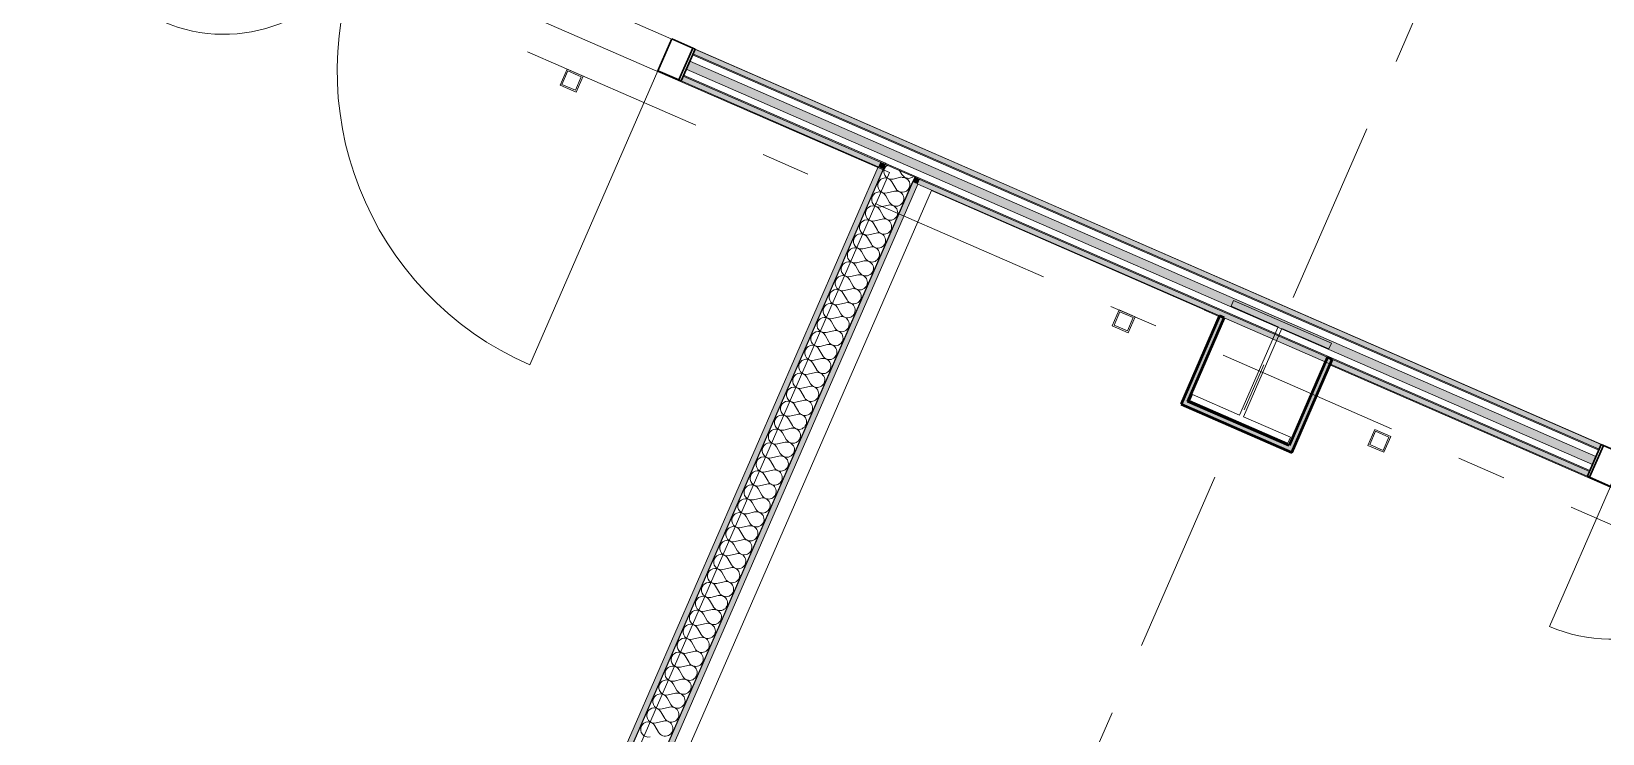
# Model space of a CAD drawing. Header units: millimetres. Extents: x -50172 to 90294, y -80883 to 25069.
# Drawn here: x 1919 to 6445, y -40097 to -38075 of the extents above; entities that cross this region are included whole.
import ezdxf
from ezdxf.enums import TextEntityAlignment as Align

# ---------------------------------------------------------------- set-up
doc = ezdxf.new("R2010")
doc.units = ezdxf.units.MM
doc.header["$MEASUREMENT"] = 0
doc.linetypes.add('Double Dashed', pattern=[1093.611073, 529.166651, -211.666656, 141.111112, -211.666656])
for name, color, linetype in [('A-25-M_Wall_Int', 7, 'Continuous'), ('COLUMN.IFC Import', 7, 'Continuous'), ('New_A-05-M_Gross_Int_Circulation', 7, 'Continuous'), ('New_A-15-MG_Structural_Grid_Phase_2', 7, 'Continuous'), ('New_A-25-M_Wall_Int', 7, 'Continuous'), ('New_A-35-M_FFE-Zone', 7, 'Continuous'), ('New_ArchiCAD Doors', 7, 'Continuous')]:
    doc.layers.add(name, color=color, linetype=linetype)
for name, color, linetype, lineweight, true_color in [('A-25-M_Wall_Int_Pen_No__107', 7, 'Continuous', 15, 0xa6a6a6), ('A-25-M_Wall_Int_Pen_No__27', 7, 'Continuous', 50, 0x2a2a2a), ('New_A-05-M_Gross_Int_Circulation_Pen_No__74', 7, 'Continuous', 20, 0x606060), ('New_A-15-MG_Structural_Grid_Phase_2_Pen_No__222', 7, 'Continuous', 13, 0x65af33), ('New_A-25-M_Wall_Int_Pen_No__107', 7, 'Continuous', 15, 0xa6a6a6), ('New_A-35-M_FFE-Zone_Pen_No__74', 7, 'Continuous', 20, 0x606060), ('New_ArchiCAD Doors_Pen_No__43', 7, 'Continuous', 30, 0x444444), ('New_ArchiCAD Doors_Pen_No__63', 7, 'Continuous', 20, 0x606060)]:
    doc.layers.add(name, color=color, linetype=linetype, lineweight=lineweight, true_color=true_color)
for name, color, linetype, lineweight in [('COLUMN.IFC Import_Pen_No__2', 8, 'Continuous', 15), ('New_A-25-M_Wall_Int_Pen_No__1', 7, 'Continuous', 13), ('New_ArchiCAD Doors_Pen_No__1', 7, 'Continuous', 13), ('New_ArchiCAD Zone Stamps_Pen_No__9', 7, 'Continuous', 13)]:
    doc.layers.add(name, color=color, linetype=linetype, lineweight=lineweight)
doc.styles.add('GENERATED_STYLE_1', font='')
doc.styles.add('GENERATED_STYLE_3', font='')
doc.styles.add('GENERATED_STYLE_4', font='')
doc.styles.get('GENERATED_STYLE_1').set_extended_font_data('Arial', bold=True)
doc.styles.get('GENERATED_STYLE_3').set_extended_font_data('Arial')
doc.styles.get('GENERATED_STYLE_4').set_extended_font_data('Swis721 BT')

# ---------------------------------------------------------------- blocks, each defined once
blk = doc.blocks.new('Library_Quiet Study_INB 1303_6_1', base_point=(5012.1, -44459.7))
at = {"layer": 'New_A-35-M_FFE-Zone_Pen_No__74', "linetype": 'Continuous'}
for p, q in [((4511.6, -38533.2), (233.5, -48340.2)), ((5298.5, -38876.5), (4511.6, -38533.2)), ((5297.9, -38877.7), (5298.5, -38876.5)), ((5340.5, -38896.2), (5297.9, -38877.7)), ((5230.6, -39148.4), (5340.5, -38896.2)), ((5659.5, -39035.4), (5549.6, -39287.5)), ((8023.6, -40066.6), (5659.5, -39035.4)), ((5549.6, -39287.5), (5230.6, -39148.4))]:
    blk.add_line(p, q, dxfattribs=at)
at = {"layer": 'New_ArchiCAD Zone Stamps_Pen_No__9'}
for tag, height, style, p in [('ROOM_NAME', 250, 'GENERATED_STYLE_1', (2597.1, -43676.2)), ('zoneNameLine2', 250, 'GENERATED_STYLE_1', (2408.7, -44108.4)), ('ROOM_NUMBER', 200, 'GENERATED_STYLE_3', (2220.3, -44529.1)), ('measuredAreaCode', 200, 'GENERATED_STYLE_3', (2063.3, -44889.2)), ('ROOM_WALLS_PRM', 200, 'GENERATED_STYLE_3', (2370.7, -45023.2)), ('DUMMY_649', 200, 'GENERATED_STYLE_3', (2860, -45236.6)), ('DUMMY_650', 133.3, 'GENERATED_STYLE_3', (3139.3, -45343.1))]:
    blk.add_attdef(tag, text='', height=height, rotation=336.4404, dxfattribs=dict(at, style=style)).set_placement(p, align=Align.TOP_LEFT)
blk = doc.blocks.new('Computer Lab F_INB 1302_7_1', base_point=(-6455.1, -40925.5))
at = {"layer": 'New_A-35-M_FFE-Zone_Pen_No__74', "linetype": 'Continuous'}
for p, q in [((4390.7, -38481.6), (4, -36568.8)), ((114.7, -48287.8), (4390.7, -38481.6))]:
    blk.add_line(p, q, dxfattribs=at)
at = {"layer": 'New_ArchiCAD Zone Stamps_Pen_No__9'}
for tag, height, style, p in [('ROOM_NAME', 250, 'GENERATED_STYLE_1', (-7200.5, -39404)), ('zoneNameLine2', 250, 'GENERATED_STYLE_1', (-7388.9, -39836.1)), ('ROOM_NUMBER', 200, 'GENERATED_STYLE_3', (-7577.3, -40256.8)), ('measuredAreaCode', 200, 'GENERATED_STYLE_3', (-7734.4, -40616.9)), ('DUMMY_649', 200, 'GENERATED_STYLE_3', (-7427, -40751)), ('DUMMY_650', 200, 'GENERATED_STYLE_3', (-6797.8, -41025.3)), ('DUMMY_651', 133.3, 'GENERATED_STYLE_3', (-6518.5, -41131.9))]:
    blk.add_attdef(tag, text='', height=height, rotation=336.4404, dxfattribs=dict(at, style=style)).set_placement(p, align=Align.TOP_LEFT)
blk = doc.blocks.new('Corridor 02 - First_INB 1351_9_1', base_point=(3601, -36926.9))
at = {"layer": 'New_A-05-M_Gross_Int_Circulation_Pen_No__74', "linetype": 'Continuous'}
blk.add_line((-3337.5, -35000.4), (15143.3, -43059), dxfattribs=at)
at = {"layer": 'New_ArchiCAD Zone Stamps_Pen_No__9'}
for tag, height, style, p in [('ROOM_NAME', 250, 'GENERATED_STYLE_1', (2733.1, -35352.1)), ('zoneNameLine2', 250, 'GENERATED_STYLE_1', (2544.7, -35784.2)), ('ROOM_NUMBER', 200, 'GENERATED_STYLE_3', (2356.3, -36204.9)), ('measuredAreaCode', 200, 'GENERATED_STYLE_3', (2199.2, -36565)), ('ROOM_HOLES_PRM', 200, 'GENERATED_STYLE_3', (2506.6, -36699)), ('DUMMY_649', 200, 'GENERATED_STYLE_3', (2996, -36912.4)), ('DUMMY_650', 133.3, 'GENERATED_STYLE_3', (3275.3, -37019))]:
    blk.add_attdef(tag, text='', height=height, rotation=336.4404, dxfattribs=dict(at, style=style)).set_placement(p, align=Align.TOP_LEFT)
blk = doc.blocks.new('*X456')
at = {"layer": 'New_A-25-M_Wall_Int_Pen_No__107', "linetype": 'Continuous'}
for p, q in [((4408.5, -38527.3), (4397.7, -38508.2)), ((4422.5, -38495.1), (4401.2, -38500.2)), ((4391, -38567.4), (4380.2, -38548.4)), ((4405, -38535.3), (4383.7, -38540.3)), ((4373.5, -38607.6), (4362.7, -38588.5)), ((4387.5, -38575.4), (4366.2, -38580.5)), ((4352.5, -38655.8), (4331.2, -38660.8)), ((4356, -38647.7), (4345.2, -38628.7)), ((4370, -38615.6), (4348.7, -38620.6)), ((4335, -38695.9), (4313.7, -38701)), ((4338.5, -38687.9), (4327.7, -38668.8)), ((4317.5, -38736.1), (4296.1, -38741.1)), ((4321, -38728), (4310.2, -38709)), ((4285.9, -38808.4), (4275.1, -38789.3)), ((4300, -38776.2), (4278.6, -38781.3)), ((4303.5, -38768.2), (4292.6, -38749.2)), ((4268.4, -38848.5), (4257.6, -38829.5)), ((4282.4, -38816.4), (4261.1, -38821.4)), ((4250.9, -38888.7), (4240.1, -38869.6)), ((4264.9, -38856.5), (4243.6, -38861.6)), ((4233.4, -38928.8), (4222.6, -38909.8)), ((4247.4, -38896.7), (4226.1, -38901.7)), ((4215.9, -38969), (4205.1, -38949.9)), ((4229.9, -38936.9), (4208.6, -38941.9)), ((4194.9, -39017.2), (4173.6, -39022.2)), ((4198.4, -39009.1), (4187.6, -38990.1)), ((4212.4, -38977), (4191.1, -38982.1)), ((4177.4, -39057.3), (4156.1, -39062.4)), ((4180.9, -39049.3), (4170.1, -39030.3)), ((4159.9, -39097.5), (4138.6, -39102.5)), ((4163.4, -39089.5), (4152.6, -39070.4)), ((4128.3, -39169.8), (4117.5, -39150.7)), ((4142.4, -39137.7), (4121, -39142.7)), ((4145.9, -39129.6), (4135, -39110.6)), ((4110.8, -39209.9), (4100, -39190.9)), ((4124.8, -39177.8), (4103.5, -39182.9)), ((4093.3, -39250.1), (4082.5, -39231)), ((4107.3, -39218), (4086, -39223)), ((4075.8, -39290.3), (4065, -39271.2)), ((4089.8, -39258.1), (4068.5, -39263.2)), ((4058.3, -39330.4), (4047.5, -39311.4)), ((4072.3, -39298.3), (4051, -39303.3)), ((4037.3, -39378.6), (4016, -39383.6)), ((4040.8, -39370.6), (4030, -39351.5)), ((4054.8, -39338.4), (4033.5, -39343.5)), ((4019.8, -39418.8), (3998.5, -39423.8)), ((4023.3, -39410.7), (4012.5, -39391.7)), ((4002.3, -39458.9), (3981, -39464)), ((4005.8, -39450.9), (3995, -39431.8)), ((3970.7, -39531.2), (3959.9, -39512.1)), ((3984.8, -39499.1), (3963.4, -39504.1)), ((3988.3, -39491), (3977.5, -39472)), ((3953.2, -39571.4), (3942.4, -39552.3)), ((3967.2, -39539.2), (3945.9, -39544.3)), ((3935.7, -39611.5), (3924.9, -39592.5)), ((3949.7, -39579.4), (3928.4, -39584.4)), ((3918.2, -39651.7), (3907.4, -39632.6)), ((3932.2, -39619.5), (3910.9, -39624.6)), ((3900.7, -39691.8), (3889.9, -39672.8)), ((3914.7, -39659.7), (3893.4, -39664.7)), ((3879.7, -39740), (3858.4, -39745.1)), ((3883.2, -39732), (3872.4, -39712.9)), ((3897.2, -39699.9), (3875.9, -39704.9)), ((3862.2, -39780.2), (3840.9, -39785.2)), ((3865.7, -39772.1), (3854.9, -39753.1)), ((3830.7, -39852.5), (3819.9, -39833.4)), ((3844.7, -39820.3), (3823.4, -39825.4)), ((3848.2, -39812.3), (3837.4, -39793.3)), ((3813.2, -39892.6), (3802.3, -39873.6)), ((3827.2, -39860.5), (3805.8, -39865.5)), ((3795.6, -39932.8), (3784.8, -39913.7)), ((3809.7, -39900.7), (3788.3, -39905.7)), ((3778.1, -39972.9), (3767.3, -39953.9)), ((3792.1, -39940.8), (3770.8, -39945.9)), ((3760.6, -40013.1), (3749.8, -39994)), ((3774.6, -39981), (3753.3, -39986)), ((3743.1, -40053.3), (3732.3, -40034.2)), ((3757.1, -40021.1), (3735.8, -40026.2)), ((3725.6, -40093.4), (3714.8, -40074.4)), ((3739.6, -40061.3), (3718.3, -40066.3))]:
    blk.add_line(p, q, dxfattribs=at)
for centre, start, end in [((4396.2, -38478.9), 163.5124, 283.3103), ((4378.7, -38519), 156.4404, 283.3103), ((4378.7, -38519), 29.5705, 156.4404), ((4427.6, -38516.4), 209.5705, 37.7091), ((4427.6, -38516.4), 95.1717, 103.3103), ((4361.1, -38559.2), 156.4404, 283.3103), ((4361.1, -38559.2), 29.5705, 156.4404), ((4410.1, -38556.6), 209.5705, 103.3103), ((4343.6, -38599.3), 156.4404, 283.3103), ((4343.6, -38599.3), 29.5705, 156.4404), ((4392.5, -38596.8), 209.5705, 103.3103), ((4326.1, -38639.5), 156.4404, 283.3103), ((4326.1, -38639.5), 29.5705, 156.4404), ((4357.5, -38677.1), 209.5705, 103.3103), ((4375, -38636.9), 209.5705, 103.3103), ((4291.1, -38719.8), 29.5705, 156.4404), ((4308.6, -38679.6), 156.4404, 283.3103), ((4308.6, -38679.6), 29.5705, 156.4404), ((4340, -38717.2), 209.5705, 103.3103), ((4273.6, -38760), 29.5705, 156.4404), ((4291.1, -38719.8), 156.4404, 283.3103), ((4322.5, -38757.4), 209.5705, 103.3103), ((4256.1, -38800.1), 156.4404, 283.3103), ((4256.1, -38800.1), 29.5705, 156.4404), ((4273.6, -38760), 156.4404, 283.3103), ((4305, -38797.5), 209.5705, 103.3103), ((4238.6, -38840.3), 156.4404, 283.3103), ((4238.6, -38840.3), 29.5705, 156.4404), ((4287.5, -38837.7), 209.5705, 103.3103), ((4221.1, -38880.4), 156.4404, 283.3103), ((4221.1, -38880.4), 29.5705, 156.4404), ((4270, -38877.9), 209.5705, 103.3103), ((4203.6, -38920.6), 156.4404, 283.3103), ((4203.6, -38920.6), 29.5705, 156.4404), ((4252.5, -38918), 209.5705, 103.3103), ((4186, -38960.7), 156.4404, 283.3103), ((4186, -38960.7), 29.5705, 156.4404), ((4235, -38958.2), 209.5705, 103.3103), ((4168.5, -39000.9), 156.4404, 283.3103), ((4168.5, -39000.9), 29.5705, 156.4404), ((4199.9, -39038.5), 209.5705, 103.3103), ((4217.4, -38998.3), 209.5705, 103.3103), ((4133.5, -39081.2), 29.5705, 156.4404), ((4151, -39041.1), 156.4404, 283.3103), ((4151, -39041.1), 29.5705, 156.4404), ((4182.4, -39078.7), 209.5705, 103.3103), ((4116, -39121.4), 29.5705, 156.4404), ((4133.5, -39081.2), 156.4404, 283.3103), ((4164.9, -39118.8), 209.5705, 103.3103), ((4098.5, -39161.5), 156.4404, 283.3103), ((4098.5, -39161.5), 29.5705, 156.4404), ((4116, -39121.4), 156.4404, 283.3103), ((4147.4, -39159), 209.5705, 103.3103), ((4081, -39201.7), 156.4404, 283.3103), ((4081, -39201.7), 29.5705, 156.4404), ((4129.9, -39199.1), 209.5705, 103.3103), ((4063.5, -39241.9), 156.4404, 283.3103), ((4063.5, -39241.9), 29.5705, 156.4404), ((4112.4, -39239.3), 209.5705, 103.3103), ((4046, -39282), 156.4404, 283.3103), ((4046, -39282), 29.5705, 156.4404), ((4094.9, -39279.4), 209.5705, 103.3103), ((4028.4, -39322.2), 156.4404, 283.3103), ((4028.4, -39322.2), 29.5705, 156.4404), ((4077.4, -39319.6), 209.5705, 103.3103), ((3993.4, -39402.5), 29.5705, 156.4404), ((4010.9, -39362.3), 156.4404, 283.3103), ((4010.9, -39362.3), 29.5705, 156.4404), ((4042.3, -39399.9), 209.5705, 103.3103), ((4059.8, -39359.8), 209.5705, 103.3103), ((3975.9, -39442.6), 29.5705, 156.4404), ((3993.4, -39402.5), 156.4404, 283.3103), ((4024.8, -39440.1), 209.5705, 103.3103), ((3958.4, -39482.8), 29.5705, 156.4404), ((3975.9, -39442.6), 156.4404, 283.3103), ((4007.3, -39480.2), 209.5705, 103.3103), ((3940.9, -39523), 156.4404, 283.3103), ((3940.9, -39523), 29.5705, 156.4404), ((3958.4, -39482.8), 156.4404, 283.3103), ((3989.8, -39520.4), 209.5705, 103.3103), ((3923.4, -39563.1), 156.4404, 283.3103), ((3923.4, -39563.1), 29.5705, 156.4404), ((3972.3, -39560.5), 209.5705, 103.3103), ((3905.9, -39603.3), 156.4404, 283.3103), ((3905.9, -39603.3), 29.5705, 156.4404), ((3954.8, -39600.7), 209.5705, 103.3103), ((3888.4, -39643.4), 156.4404, 283.3103), ((3888.4, -39643.4), 29.5705, 156.4404), ((3937.3, -39640.9), 209.5705, 103.3103), ((3870.8, -39683.6), 156.4404, 283.3103), ((3870.8, -39683.6), 29.5705, 156.4404), ((3919.8, -39681), 209.5705, 103.3103), ((3835.8, -39763.9), 29.5705, 156.4404), ((3853.3, -39723.7), 156.4404, 283.3103), ((3853.3, -39723.7), 29.5705, 156.4404), ((3884.7, -39761.3), 209.5705, 103.3103), ((3902.2, -39721.2), 209.5705, 103.3103), ((3818.3, -39804.1), 29.5705, 156.4404), ((3835.8, -39763.9), 156.4404, 283.3103), ((3867.2, -39801.5), 209.5705, 103.3103), ((3800.8, -39844.2), 29.5705, 156.4404), ((3818.3, -39804.1), 156.4404, 283.3103), ((3849.7, -39841.7), 209.5705, 103.3103), ((3783.3, -39884.4), 156.4404, 283.3103), ((3783.3, -39884.4), 29.5705, 156.4404), ((3800.8, -39844.2), 156.4404, 283.3103), ((3832.2, -39881.8), 209.5705, 103.3103), ((3765.8, -39924.5), 156.4404, 283.3103), ((3765.8, -39924.5), 29.5705, 156.4404), ((3814.7, -39922), 209.5705, 103.3103), ((3748.3, -39964.7), 156.4404, 283.3103), ((3748.3, -39964.7), 29.5705, 156.4404), ((3797.2, -39962.1), 209.5705, 103.3103), ((3730.8, -40004.9), 156.4404, 283.3103), ((3730.8, -40004.9), 29.5705, 156.4404), ((3779.7, -40002.3), 209.5705, 103.3103), ((3713.2, -40045), 156.4404, 283.3103), ((3713.2, -40045), 29.5705, 156.4404), ((3762.2, -40042.4), 209.5705, 103.3103), ((3695.7, -40085.2), 156.4404, 283.3103), ((3695.7, -40085.2), 29.5705, 156.4404), ((3744.7, -40082.6), 209.5705, 103.3103)]:
    blk.add_arc(centre, 21.9, start, end, dxfattribs=at)
blk = doc.blocks.new('Wall_96_1', base_point=(4398.3, -38373.6))
at = {"layer": 'New_A-25-M_Wall_Int_Pen_No__107', "linetype": 'Continuous'}
for points in [[(94.3, -48281.6), (4372.1, -38471.3), (4358.3, -38465.3), (80.6, -48275.6)], [(194.2, -48325.1), (4472, -38514.9), (4458.3, -38508.9), (180.5, -48319.1)]]:
    blk.add_hatch(color=256, dxfattribs=at).paths.add_polyline_path(points)
at = {"layer": 'New_A-25-M_Wall_Int_Pen_No__107', "linetype": 'Continuous', "lineweight": 0, "true_color": 0x535353}
for points in [[(95.2, -48282), (4373, -38471.7), (4372.1, -38471.3), (94.3, -48281.6)], [(180.5, -48319.1), (4458.3, -38508.9), (4457.3, -38508.5), (179.6, -48318.7)]]:
    blk.add_hatch(color=251, dxfattribs=at).paths.add_polyline_path(points)
at = {"layer": 'New_A-25-M_Wall_Int_Pen_No__1', "linetype": 'Continuous'}
for p, q in [((94.3, -48281.6), (4372.1, -38471.3)), ((95.2, -48282), (4373, -38471.7)), ((179.6, -48318.7), (4457.3, -38508.5)), ((180.5, -48319.1), (4458.3, -38508.9))]:
    blk.add_line(p, q, dxfattribs=at)
at = {"layer": 'New_A-25-M_Wall_Int_Pen_No__1', "linetype": 'Continuous', "flags": 128}
for points in [[(4358.3, -38465.3), (80.6, -48275.6)], [(194.2, -48325.1), (4472, -38514.9)]]:
    blk.add_lwpolyline(points, dxfattribs=at)
at = {"layer": 'New_A-25-M_Wall_Int', "color": 250, "lineweight": 50, "true_color": 0x2a2a2a}
blk.add_blockref('*X456', (0, 0), dxfattribs=at)
blk = doc.blocks.new('*X540')
at = {"layer": 'New_A-25-M_Wall_Int_Pen_No__107', "linetype": 'Continuous'}
blk.add_hatch(color=256, dxfattribs=at).paths.add_polyline_path([(3815.3, -38160.9), (3805.3, -38183.8), (6416, -39322.2), (6426, -39299.3)])
blk = doc.blocks.new('*X544')
at = {"layer": 'New_A-25-M_Wall_Int_Pen_No__107', "linetype": 'Continuous'}
for p, q in [((4376.1, -38470.1), (4375.4, -38472.7)), ((4379.2, -38464.9), (4376.1, -38470.1)), ((4383.7, -38460.9), (4379.2, -38464.9)), ((4384.6, -38460.4), (4383.7, -38460.9)), ((4426, -38487.1), (4419.5, -38475.6)), ((4426, -38487.1), (4434.6, -38495.5)), ((4434.5, -38495.7), (4427.2, -38495.3)), ((4444.4, -38502.4), (4434.5, -38495.7)), ((4434.6, -38495.5), (4446.2, -38498.2)), ((4444.6, -38502.9), (4444.4, -38502.4)), ((4446.2, -38498.2), (4457.6, -38494.3)), ((4457.6, -38494.3), (4458.8, -38492.8))]:
    blk.add_line(p, q, dxfattribs=at)
blk = doc.blocks.new('Double Door Asymmetric 19_10')
at = {"layer": 'New_ArchiCAD Doors_Pen_No__1', "linetype": 'Continuous'}
for p, q in [((-755, 0), (-755, -15)), ((755, 0), (755, -15)), ((-755, -15), (-755, -18)), ((-755, -18), (-755, -37)), ((-755, -37), (-755, -62)), ((755, -15), (755, -18)), ((755, -18), (755, -37)), ((755, -37), (755, -62)), ((-755, -62), (-755, -82)), ((-755, -82), (-755, -85)), ((-755, -85), (-755, -100)), ((755, -62), (755, -82)), ((755, -82), (755, -85)), ((755, -85), (755, -100))]:
    blk.add_line(p, q, dxfattribs=at)
at = {"layer": 'New_ArchiCAD Doors_Pen_No__43', "linetype": 'Continuous'}
for p, q in [((-748, 0), (-755, 0)), ((-755, 0), (-755, -100)), ((-682, 0), (-748, 0)), ((-748, 0), (-748, -100)), ((-682, -100), (-682, 0)), ((748, 0), (682, 0)), ((682, 0), (682, -100)), ((748, 0), (755, 0)), ((748, -100), (748, 0)), ((755, 0), (755, -100)), ((-748, -100), (-755, -100)), ((-748, -100), (-682, -100)), ((682, -100), (748, -100)), ((748, -100), (755, -100))]:
    blk.add_line(p, q, dxfattribs=at)
at = {"layer": 'New_ArchiCAD Doors_Pen_No__63', "linetype": 'Continuous'}
for p, q in [((682, 0), (682, 924)), ((-682, 0), (-682, 440))]:
    blk.add_line(p, q, dxfattribs=at)
for centre, radius, start, end in [((682, 0), 924, 90, 180), ((-682, 0), 440, 0, 90)]:
    blk.add_arc(centre, radius, start, end, dxfattribs=at)
blk = doc.blocks.new('Double Door Asymmetric 19_14')
at = {"layer": 'New_ArchiCAD Doors_Pen_No__1', "linetype": 'Continuous'}
for p, q in [((-755, -15), (-755, 0)), ((755, -15), (755, 0)), ((-755, -18), (-755, -15)), ((-755, -37), (-755, -18)), ((-755, -62), (-755, -37)), ((755, -18), (755, -15)), ((755, -37), (755, -18)), ((755, -62), (755, -37)), ((-755, -82), (-755, -62)), ((-755, -85), (-755, -82)), ((-755, -100), (-755, -85)), ((755, -82), (755, -62)), ((755, -85), (755, -82)), ((755, -100), (755, -85))]:
    blk.add_line(p, q, dxfattribs=at)
at = {"layer": 'New_ArchiCAD Doors_Pen_No__43', "linetype": 'Continuous'}
for p, q in [((-748, 0), (-755, 0)), ((-755, 0), (-755, -100)), ((-682, 0), (-748, 0)), ((-748, 0), (-748, -100)), ((-682, -100), (-682, 0)), ((748, 0), (682, 0)), ((682, 0), (682, -100)), ((748, 0), (755, 0)), ((748, -100), (748, 0)), ((755, 0), (755, -100)), ((-748, -100), (-755, -100)), ((-748, -100), (-682, -100)), ((682, -100), (748, -100)), ((748, -100), (755, -100))]:
    blk.add_line(p, q, dxfattribs=at)
at = {"layer": 'New_ArchiCAD Doors_Pen_No__63', "linetype": 'Continuous'}
for p, q in [((682, 0), (682, 924)), ((-682, 0), (-682, 440))]:
    blk.add_line(p, q, dxfattribs=at)
for centre, radius, start, end in [((682, 0), 924, 90, 180), ((-682, 0), 440, 0, 90)]:
    blk.add_arc(centre, radius, start, end, dxfattribs=at)
blk = doc.blocks.new('Wall_131_1', base_point=(16729.4, -43750.6))
at = {"layer": 'New_A-25-M_Wall_Int_Pen_No__107', "linetype": 'Continuous', "lineweight": 0, "true_color": 0x535353}
for points in [[(3824.5, -38139.8), (3823.3, -38142.5), (6434, -39280.9), (6435.2, -39278.2)], [(3796.5, -38204), (4378.1, -38457.5), (4379.3, -38454.8), (3797.7, -38201.2)], [(4372.1, -38471.3), (4373, -38471.7), (4379, -38457.9), (4378.1, -38457.5)], [(4378.1, -38457.5), (4379, -38457.9), (4380.2, -38455.2), (4379.3, -38454.8)], [(4380.2, -38455.2), (4379, -38457.9), (6407.2, -39342.3), (6408.4, -39339.6)], [(4457.3, -38508.5), (4458.3, -38508.9), (4464.2, -38495.1), (4463.3, -38494.7)]]:
    blk.add_hatch(color=251, dxfattribs=at).paths.add_polyline_path(points)
at = {"layer": 'New_A-25-M_Wall_Int_Pen_No__107', "linetype": 'Continuous'}
for points in [[(3830.5, -38126), (3824.5, -38139.8), (6435.2, -39278.2), (6441.2, -39264.4)], [(3790.5, -38217.7), (4358.3, -38465.3), (4364.3, -38451.6), (3796.5, -38204)], [(4358.3, -38465.3), (4372.1, -38471.3), (4378.1, -38457.5), (4364.3, -38451.6)], [(4458.3, -38508.9), (4472, -38514.9), (4478, -38501.1), (4464.2, -38495.1)], [(4478, -38501.1), (4472, -38514.9), (6401.2, -39356.1), (6407.2, -39342.3)]]:
    blk.add_hatch(color=256, dxfattribs=at).paths.add_polyline_path(points)
at = {"layer": 'New_A-25-M_Wall_Int_Pen_No__1', "linetype": 'Continuous'}
for p, q in [((3815.3, -38160.9), (3823.3, -38142.5)), ((3823.3, -38142.5), (3824.5, -38139.8)), ((6434, -39280.9), (3823.3, -38142.5)), ((3824.5, -38139.8), (3830.5, -38126)), ((6435.2, -39278.2), (3824.5, -38139.8)), ((3790.5, -38217.7), (3796.5, -38204)), ((3796.5, -38204), (3797.7, -38201.2)), ((4364.3, -38451.6), (3796.5, -38204)), ((3797.7, -38201.2), (3805.3, -38183.8)), ((4379.3, -38454.8), (3797.7, -38201.2)), ((3805.3, -38183.8), (3815.3, -38160.9)), ((6416, -39322.2), (3805.3, -38183.8)), ((6426, -39299.3), (3815.3, -38160.9)), ((4378.1, -38457.5), (4364.3, -38451.6)), ((4378.1, -38457.5), (4372.1, -38471.3)), ((4373, -38471.7), (4379, -38457.9)), ((4463.3, -38494.7), (4379, -38457.9)), ((4380.2, -38455.2), (4379.3, -38454.8)), ((6408.4, -39339.6), (4380.2, -38455.2)), ((4457.3, -38508.5), (4463.3, -38494.7)), ((4458.3, -38508.9), (4464.2, -38495.1)), ((4478, -38501.1), (4464.2, -38495.1)), ((6407.2, -39342.3), (4478, -38501.1)), ((6434, -39280.9), (6426, -39299.3)), ((6435.2, -39278.2), (6434, -39280.9)), ((6441.2, -39264.4), (6435.2, -39278.2)), ((6416, -39322.2), (6408.4, -39339.6)), ((6426, -39299.3), (6416, -39322.2)), ((6407.2, -39342.3), (6401.2, -39356.1)), ((6408.4, -39339.6), (6407.2, -39342.3))]:
    blk.add_line(p, q, dxfattribs=at)
at = {"layer": 'New_A-25-M_Wall_Int_Pen_No__1', "linetype": 'Continuous', "flags": 128}
for points in [[(6441.2, -39264.4), (3830.5, -38126)], [(3790.5, -38217.7), (4358.3, -38465.3)], [(4472, -38514.9), (6401.2, -39356.1)]]:
    blk.add_lwpolyline(points, dxfattribs=at)
at = {"layer": 'New_A-25-M_Wall_Int', "color": 250, "lineweight": 50, "true_color": 0x2a2a2a}
for name in ['*X540', '*X544']:
    blk.add_blockref(name, (0, 0), dxfattribs=at)
at = {"layer": 'New_ArchiCAD Doors', "color": 251, "linetype": 'Continuous', "lineweight": 20, "true_color": 0x606060, "xscale": -1, "zscale": 1000, "rotation": 156.4404115839988}
for name, p in [('Double Door Asymmetric 19_10', (3098.4, -37915.9)), ('Double Door Asymmetric 19_14', (7093.3, -39657.9))]:
    blk.add_blockref(name, p, dxfattribs=at)
blk = doc.blocks.new('Wall_298_1', base_point=(5541.8, -39267.7))
at = {"layer": 'A-25-M_Wall_Int_Pen_No__107', "linetype": 'Continuous'}
blk.add_hatch(color=256, dxfattribs=at).paths.add_polyline_path([(5549.6, -39287.5), (5666.5, -39019.4), (5652.7, -39013.4), (5541.8, -39267.7)])
at = {"layer": 'A-25-M_Wall_Int_Pen_No__27', "linetype": 'Continuous', "flags": 128}
for points in [[(5652.7, -39013.4), (5541.8, -39267.7)], [(5666.5, -39019.4), (5652.7, -39013.4)], [(5549.6, -39287.5), (5666.5, -39019.4)]]:
    blk.add_lwpolyline(points, dxfattribs=at)
blk = doc.blocks.new('Wall_299_1', base_point=(5236.5, -39134.6))
at = {"layer": 'A-25-M_Wall_Int_Pen_No__107', "linetype": 'Continuous'}
blk.add_hatch(color=256, dxfattribs=at).paths.add_polyline_path([(5230.6, -39148.4), (5549.6, -39287.5), (5541.8, -39267.7), (5250.3, -39140.6)])
at = {"layer": 'A-25-M_Wall_Int_Pen_No__27', "linetype": 'Continuous', "flags": 128}
for points in [[(5230.6, -39148.4), (5549.6, -39287.5)], [(5541.8, -39267.7), (5250.3, -39140.6)]]:
    blk.add_lwpolyline(points, dxfattribs=at)
blk = doc.blocks.new('Wall_300_1', base_point=(5236.5, -39134.6))
at = {"layer": 'A-25-M_Wall_Int_Pen_No__107', "linetype": 'Continuous'}
blk.add_hatch(color=256, dxfattribs=at).paths.add_polyline_path([(5250.3, -39140.6), (5355.2, -38900), (5341.5, -38894), (5230.6, -39148.4)])
at = {"layer": 'A-25-M_Wall_Int_Pen_No__27', "linetype": 'Continuous', "flags": 128}
for points in [[(5341.5, -38894), (5230.6, -39148.4)], [(5250.3, -39140.6), (5355.2, -38900)], [(5355.2, -38900), (5341.5, -38894)]]:
    blk.add_lwpolyline(points, dxfattribs=at)
blk = doc.blocks.new('Column 73')
at = {"layer": 'COLUMN.IFC Import_Pen_No__2', "linetype": 'Continuous'}
for p, q in [((-153.7, 157.25), (153.7, 157.25)), ((-153.7, 138.55), (-153.7, 157.25)), ((-6, 138.55), (-153.7, 138.55)), ((-6, -138.55), (-6, 138.55)), ((6, 138.55), (6, -138.55)), ((153.7, 138.55), (6, 138.55)), ((153.7, 157.25), (153.7, 138.55)), ((-153.7, -138.55), (-6, -138.55)), ((-153.7, -157.25), (-153.7, -138.55)), ((153.7, -157.25), (-153.7, -157.25)), ((6, -138.55), (153.7, -138.55)), ((153.7, -138.55), (153.7, -157.25))]:
    blk.add_line(p, q, dxfattribs=at)
blk = doc.blocks.new('Discrete Accessory 629')
at = {"layer": 'COLUMN.IFC Import_Pen_No__2', "linetype": 'Continuous'}
for p, q in [((-25, 25), (25, 25)), ((-25, -25), (-25, 25)), ((-21, 21), (-21, -21)), ((21, 21), (-21, 21)), ((21, -21), (21, 21)), ((25, 25), (25, -25)), ((25, -25), (-25, -25)), ((-21, -21), (21, -21))]:
    blk.add_line(p, q, dxfattribs=at)
blk = doc.blocks.new('Discrete Accessory 630')
at = {"layer": 'COLUMN.IFC Import_Pen_No__2', "linetype": 'Continuous'}
for p, q in [((-25, 25), (25, 25)), ((-25, -25), (-25, 25)), ((-21, 21), (-21, -21)), ((21, 21), (-21, 21)), ((21, -21), (21, 21)), ((25, 25), (25, -25)), ((25, -25), (-25, -25)), ((-21, -21), (21, -21))]:
    blk.add_line(p, q, dxfattribs=at)
blk = doc.blocks.new('Discrete Accessory 631')
at = {"layer": 'COLUMN.IFC Import_Pen_No__2', "linetype": 'Continuous'}
for p, q in [((-25, 25), (25, 25)), ((-25, -25), (-25, 25)), ((-21, 21), (-21, -21)), ((21, 21), (-21, 21)), ((21, -21), (21, 21)), ((25, 25), (25, -25)), ((25, -25), (-25, -25)), ((-21, -21), (21, -21))]:
    blk.add_line(p, q, dxfattribs=at)
blk = doc.blocks.new('Standard grid marker_33')
at = {"layer": 'New_A-15-MG_Structural_Grid_Phase_2_Pen_No__222', "linetype": 'Double Dashed'}
blk.add_line((705.1, 0), (54601, 0), dxfattribs=at)
at = {"layer": 'New_A-15-MG_Structural_Grid_Phase_2_Pen_No__222', "style": 'GENERATED_STYLE_4'}
for tag, p in [('AC_MarkerText_1_0', (-500, 43.4)), ('AC_MarkerText_1_1', (55806.1, 43.4))]:
    blk.add_attdef(tag, text='', height=350, rotation=180, dxfattribs=at).set_placement(p, align=Align.MIDDLE_CENTER)
blk = doc.blocks.new('Standard grid marker_35')
at = {"layer": 'New_A-15-MG_Structural_Grid_Phase_2_Pen_No__222', "linetype": 'Double Dashed'}
blk.add_line((2211.6, 0), (53472.7, 0), dxfattribs=at)
at = {"layer": 'New_A-15-MG_Structural_Grid_Phase_2_Pen_No__222', "style": 'GENERATED_STYLE_4'}
for tag, p in [('AC_MarkerText_1_0', (-500, 1206.2)), ('AC_MarkerText_1_1', (56184.2, 1206.2))]:
    blk.add_attdef(tag, text='', height=350, rotation=270, dxfattribs=at).set_placement(p, align=Align.MIDDLE_CENTER)

msp = doc.modelspace()

# ---------------------------------------------------------------- block references
at = {"layer": 'A-25-M_Wall_Int', "color": 250, "lineweight": 50, "true_color": 0x2a2a2a}
for name, p in [('Wall_300_1', (5236.5, -39134.6)), ('Wall_298_1', (5541.8, -39267.7)), ('Wall_299_1', (5236.5, -39134.6))]:
    msp.add_blockref(name, p, dxfattribs=at)
at = {"layer": 'COLUMN.IFC Import', "linetype": 'Continuous', "zscale": 1000}
for name, p, rotation in [('Discrete Accessory 631', (3474.8, -38216.6), 246.4404115839877), ('Discrete Accessory 630', (5065.2, -38910.1), 246.4404115839877), ('Column 73', (5460.2, -39055.1), 336.4404115839877), ('Discrete Accessory 629', (5802.1, -39254.2), 246.4404115839877)]:
    msp.add_blockref(name, p, dxfattribs=dict(at, rotation=rotation))
at = {"layer": 'New_A-05-M_Gross_Int_Circulation', "linetype": 'Continuous'}
msp.add_blockref('Corridor 02 - First_INB 1351_9_1', (3601, -36926.9), dxfattribs=at)
at = {"layer": 'New_A-15-MG_Structural_Grid_Phase_2', "color": 8, "linetype": 'Continuous', "lineweight": 15, "zscale": 1000}
for name, p, rotation in [('Standard grid marker_35', (-2323.9, -56907.5), 66.44041158399293), ('Standard grid marker_33', (21520.4, -46057.9), 156.4404115839929)]:
    msp.add_blockref(name, p, dxfattribs=dict(at, rotation=rotation))
at = {"layer": 'New_A-25-M_Wall_Int', "color": 250, "lineweight": 50, "true_color": 0x2a2a2a}
for name, p in [('Wall_131_1', (16729.4, -43750.6)), ('Wall_96_1', (4398.3, -38373.6))]:
    msp.add_blockref(name, p, dxfattribs=at)
at = {"layer": 'New_A-35-M_FFE-Zone', "linetype": 'Continuous'}
for name, p in [('Computer Lab F_INB 1302_7_1', (-6455.1, -40925.5)), ('Library_Quiet Study_INB 1303_6_1', (5012.1, -44459.7))]:
    msp.add_blockref(name, p, dxfattribs=at)

doc.saveas('drawing.dxf')
